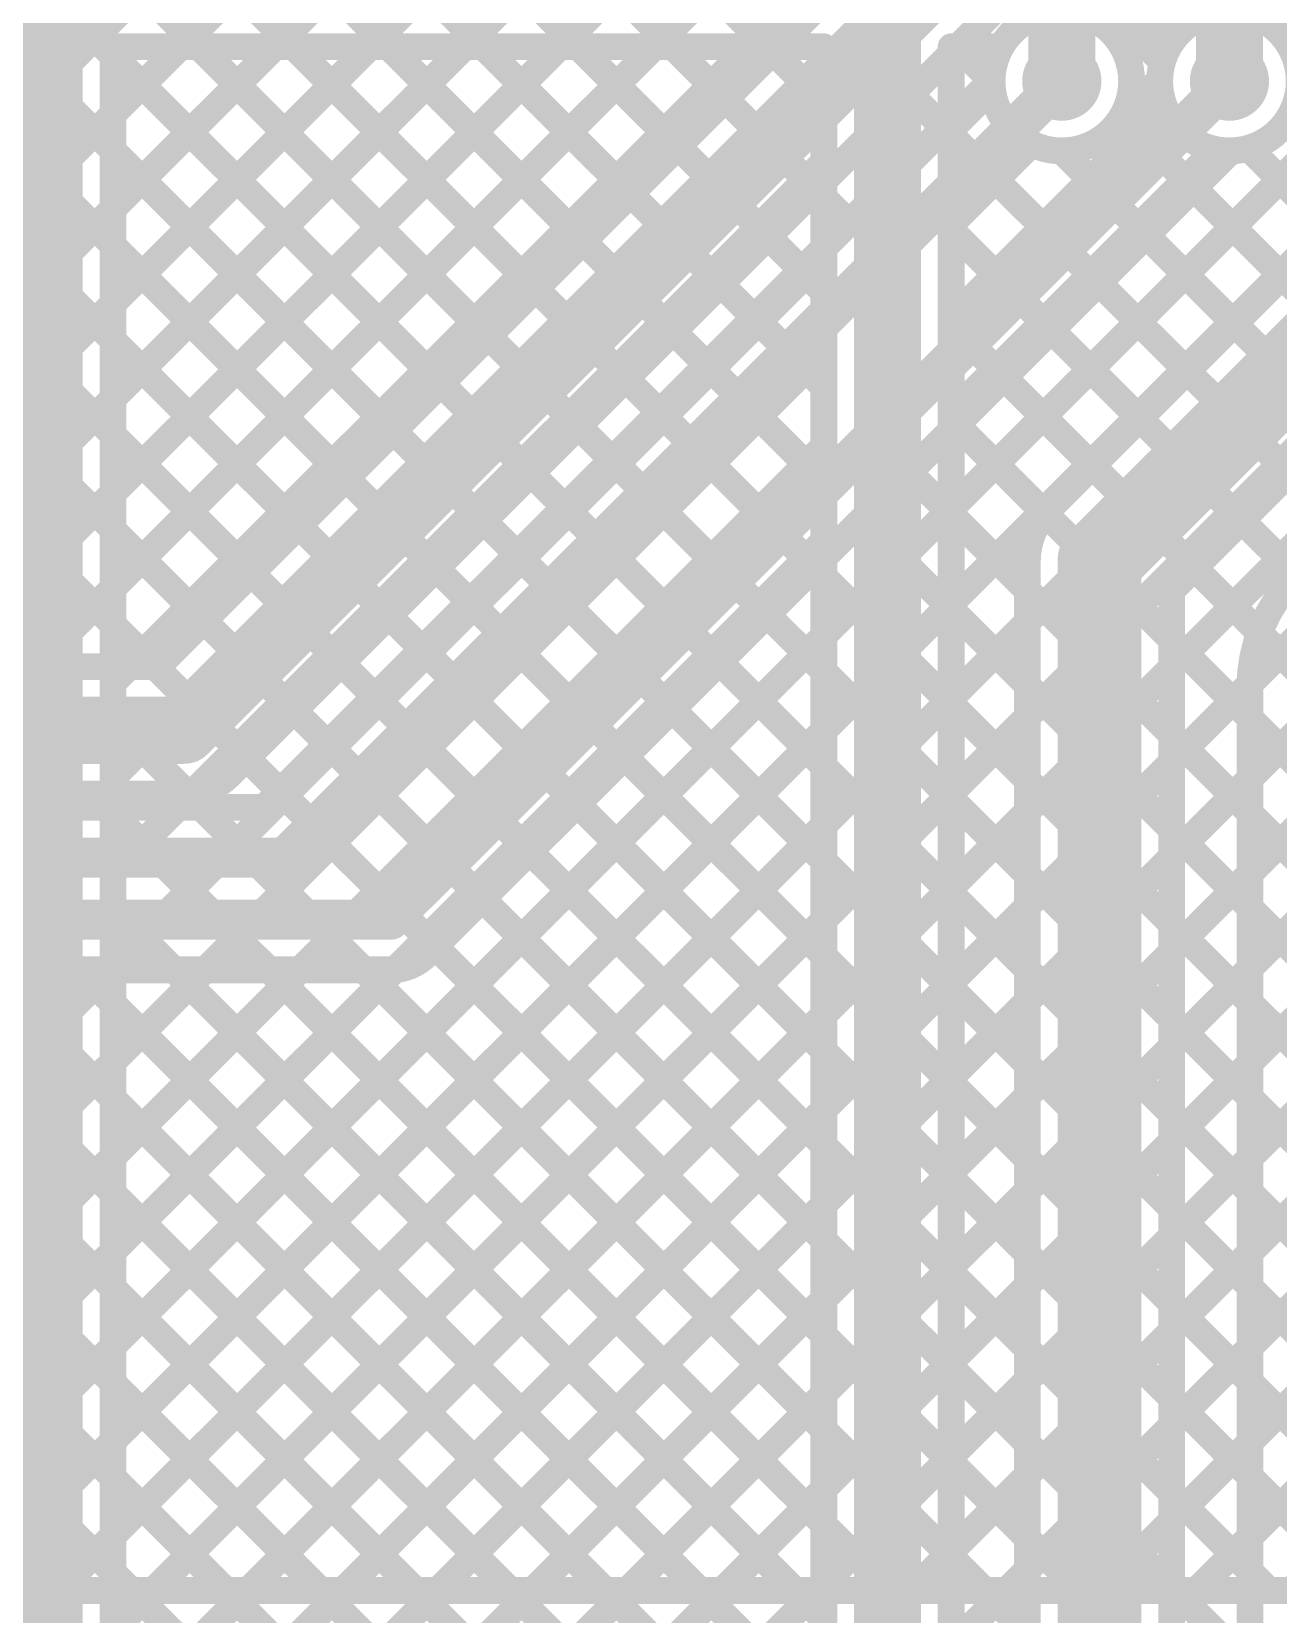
# Model space of a CAD drawing. Header units: millimetres. Extents: x -0.08 to 7.12, y -0.08 to 3.98.
# Drawn here: x 4.2771 to 4.649, y 2.4042 to 2.8765 of the extents above; entities that cross this region are included whole.
import ezdxf

# ---------------------------------------------------------------- set-up
doc = ezdxf.new("R2010")
doc.units = ezdxf.units.MM
doc.header["$MEASUREMENT"] = 0
for name, color, linetype in [('BottomLayer', 5, 'Continuous'), ('TopLayer', 1, 'Continuous'), ('ViaHoleLayer', 16, 'Continuous')]:
    doc.layers.add(name, color=color, linetype=linetype)

msp = doc.modelspace()

# ---------------------------------------------------------------- hatches: boundary and pattern name
at = {"layer": 'BottomLayer'}
h = msp.add_hatch(color=5, dxfattribs=at)
edge = h.paths.add_edge_path()
edge.add_arc((4.58439, 2.86171), 0.01181, 0, 360)
h = msp.add_hatch(color=5, dxfattribs=at)
edge = h.paths.add_edge_path()
edge.add_arc((4.63439, 2.86171), 0.01181, 0, 360)
at = {"layer": 'TopLayer'}
h = msp.add_hatch(color=1, dxfattribs=at)
edge = h.paths.add_edge_path()
edge.add_arc((4.58439, 2.86171), 0.01181, 0, 360)
h = msp.add_hatch(color=1, dxfattribs=at)
edge = h.paths.add_edge_path()
edge.add_arc((4.63439, 2.86171), 0.01181, 0, 360)
at = {"layer": 'ViaHoleLayer'}
h = msp.add_hatch(color=16, dxfattribs=at)
edge = h.paths.add_edge_path()
edge.add_arc((4.58439, 2.86171), 0.00591, 0, 360)
h = msp.add_hatch(color=16, dxfattribs=at)
edge = h.paths.add_edge_path()
edge.add_arc((4.63439, 2.86171), 0.00591, 0, 360)

# ---------------------------------------------------------------- linework, layer by layer
at = {"layer": 'BottomLayer'}
for points, const_width in [([(4.07996, 2.687), (4.57046, 3.1775)], 0.008), ([(4.10824, 2.687), (4.59874, 3.1775)], 0.008), ([(4.13653, 2.687), (4.62703, 3.1775)], 0.008), ([(4.16481, 2.687), (4.61532, 3.13751)], 0.008), ([(4.19309, 2.687), (4.62085, 3.11476)], 0.008), ([(4.22138, 2.687), (4.614, 3.07962)], 0.008), ([(4.24966, 2.687), (4.62468, 3.06202)], 0.008), ([(4.33854, 3.03014), (4.49821, 2.87047)], 0.008), ([(4.27795, 2.687), (4.61494, 3.02399)], 0.008), ([(4.3244, 3.016), (4.48407, 2.85633)], 0.008), ([(4.22854, 2.41132), (4.82842, 3.0112)], 0.008), ([(4.25682, 2.41132), (4.8567, 3.0112)], 0.008), ([(4.28511, 2.41132), (4.88499, 3.0112)], 0.008), ([(4.30623, 2.687), (4.62935, 3.01011)], 0.008), ([(4.31339, 2.41132), (4.91327, 3.0112)], 0.008), ([(4.34168, 2.41132), (4.94156, 3.0112)], 0.008), ([(4.36996, 2.41132), (4.96984, 3.0112)], 0.008), ([(4.39825, 2.41132), (4.99812, 3.0112)], 0.008), ([(4.42653, 2.41132), (5.02641, 3.0112)], 0.008), ([(4.45481, 2.41132), (5.05469, 3.0112)], 0.008), ([(4.4831, 2.41132), (5.08298, 3.0112)], 0.008), ([(4.51138, 2.41132), (5.11126, 3.0112)], 0.008), ([(4.53967, 2.41132), (5.13955, 3.0112)], 0.008), ([(4.56795, 2.41132), (5.16783, 3.0112)], 0.008), ([(4.59624, 2.41132), (5.19611, 3.0112)], 0.008), ([(4.60313, 2.87076), (4.74357, 3.0112)], 0.008), ([(4.62452, 2.41132), (5.2244, 3.0112)], 0.008), ([(4.65281, 2.41132), (5.25268, 3.0112)], 0.008), ([(4.31026, 3.00185), (4.46993, 2.84219)], 0.008), ([(4.29612, 2.98771), (4.45578, 2.82805)], 0.008), ([(4.31474, 2.687), (4.61536, 2.98763)], 0.008), ([(4.32261, 2.668), (4.6348, 2.9802)], 0.02), ([(4.28198, 2.97357), (4.44164, 2.81391)], 0.008), ([(4.26783, 2.95943), (4.4275, 2.79976)], 0.008), ([(4.33607, 2.65459), (4.64223, 2.96076)], 0.008), ([(4.25339, 2.94559), (4.41336, 2.78562)], 0.008), ([(4.03015, 2.94255), (4.2857, 2.687)], 0.008), ([(4.05899, 2.942), (4.31399, 2.687)], 0.008), ([(4.08727, 2.942), (4.3285, 2.70077)], 0.008), ([(4.11556, 2.942), (4.34265, 2.71491)], 0.008), ([(4.14384, 2.942), (4.35679, 2.72905)], 0.008), ([(4.17212, 2.942), (4.37093, 2.74319)], 0.008), ([(4.20041, 2.942), (4.38507, 2.75734)], 0.008), ([(4.22869, 2.942), (4.39921, 2.77148)], 0.008), ([(4.58165, 2.90017), (4.61439, 2.86743)], 0.008), ([(4.56751, 2.88603), (4.57387, 2.87966)], 0.008), ([(4.55336, 2.87189), (4.56336, 2.86189)], 0.008), ([(4.35269, 2.63), (4.58439, 2.86171)], 0.012), ([(4.38419, 2.61151), (4.63439, 2.86171)], 0.012), ([(4.34647, 2.645), (4.56359, 2.86211)], 0.008), ([(4.60185, 2.85038), (4.61359, 2.86211)], 0.008), ([(4.53922, 2.85775), (4.54922, 2.84775)], 0.008), ([(4.3948, 2.60091), (4.6348, 2.8409)], 0.008), ([(4.52508, 2.8436), (4.53508, 2.83361)], 0.008), ([(4.64012, 2.8417), (5.0705, 2.41132)], 0.008), ([(4.62372, 2.82982), (5.04222, 2.41132)], 0.008), ([(4.51094, 2.82946), (4.52094, 2.81946)], 0.008), ([(4.60958, 2.81568), (5.01393, 2.41132)], 0.008), ([(4.4968, 2.81532), (4.50679, 2.80532)], 0.008), ([(4.59543, 2.80153), (4.98565, 2.41132)], 0.008), ([(4.48265, 2.80118), (4.49265, 2.79118)], 0.008), ([(4.58129, 2.78739), (4.95736, 2.41132)], 0.008), ([(4.46851, 2.78703), (4.47851, 2.77704)], 0.008), ([(4.56715, 2.77325), (4.92908, 2.41132)], 0.008), ([(4.45437, 2.77289), (4.46437, 2.76289)], 0.008), ([(4.55301, 2.75911), (4.9008, 2.41132)], 0.008), ([(4.44023, 2.75875), (4.45022, 2.74875)], 0.008), ([(4.53886, 2.74497), (4.87251, 2.41132)], 0.008), ([(4.42608, 2.74461), (4.43608, 2.73461)], 0.008), ([(4.52472, 2.73082), (4.84423, 2.41132)], 0.008), ([(4.41194, 2.73047), (4.42194, 2.72047)], 0.008), ([(4.51058, 2.71668), (4.81594, 2.41132)], 0.008), ([(4.3978, 2.71632), (4.4078, 2.70633)], 0.008), ([(4.38366, 2.70218), (4.39366, 2.69218)], 0.008), ([(4.49644, 2.70254), (4.78766, 2.41132)], 0.008), ([(4.36952, 2.68804), (4.37951, 2.67804)], 0.008), ([(4.4823, 2.6884), (4.75937, 2.41132)], 0.008), ([(1.76266, 2.687), (4.31474, 2.687)], 0.008), ([(1.75475, 2.668), (4.32261, 2.668)], 0.02), ([(4.35537, 2.6739), (4.36537, 2.6639)], 0.008), ([(4.46815, 2.67426), (4.73109, 2.41132)], 0.008), ([(4.34123, 2.65976), (4.35123, 2.64976)], 0.008), ([(4.45401, 2.66011), (4.70281, 2.41132)], 0.008), ([(1.76378, 2.649), (4.32261, 2.649)], 0.008), ([(4.29252, 2.645), (4.29652, 2.649)], 0.008), ([(4.29542, 2.649), (4.29942, 2.645)], 0.008), ([(4.3208, 2.645), (4.32494, 2.64914)], 0.008), ([(4.32367, 2.64903), (4.3277, 2.645)], 0.008), ([(4.43987, 2.64597), (4.67452, 2.41132)], 0.008), ([(1.24754, 2.645), (4.34647, 2.645)], 0.008), ([(1.24754, 2.63), (4.35269, 2.63)], 0.012), ([(4.42573, 2.63183), (4.64624, 2.41132)], 0.008), ([(4.41158, 2.61769), (4.61795, 2.41132)], 0.008), ([(1.25451, 2.61151), (4.38419, 2.61151)], 0.012), ([(4.39744, 2.60354), (4.58967, 2.41132)], 0.008), ([(1.26072, 2.59651), (4.38419, 2.59651)], 0.008), ([(4.09335, 2.59651), (4.27854, 2.41132)], 0.008), ([(4.1154, 2.41132), (4.30059, 2.59651)], 0.008), ([(4.12164, 2.59651), (4.30683, 2.41132)], 0.008), ([(4.14369, 2.41132), (4.32887, 2.59651)], 0.008), ([(4.14992, 2.59651), (4.33511, 2.41132)], 0.008), ([(4.17197, 2.41132), (4.35716, 2.59651)], 0.008), ([(4.17821, 2.59651), (4.36339, 2.41132)], 0.008), ([(4.20026, 2.41132), (4.3855, 2.59656)], 0.008), ([(4.20649, 2.59651), (4.39168, 2.41132)], 0.008), ([(4.23478, 2.59651), (4.41996, 2.41132)], 0.008), ([(4.26306, 2.59651), (4.44825, 2.41132)], 0.008), ([(4.29134, 2.59651), (4.47653, 2.41132)], 0.008), ([(4.31963, 2.59651), (4.50482, 2.41132)], 0.008), ([(4.34791, 2.59651), (4.5331, 2.41132)], 0.008), ([(4.3762, 2.59651), (4.56138, 2.41132)], 0.008), ([(3.45956, 2.41132), (4.59563, 2.41132)], 0.008), ([(4.59563, 2.41132), (5.3313, 2.41132)], 0.008)]:
    msp.add_lwpolyline(points, dxfattribs=dict(at, const_width=const_width))
at = {"layer": 'BottomLayer', "const_width": 0.008}
for points in [[(4.56359, 2.86211, -0.990288), (4.6052, 2.86171)], [(4.61359, 2.86211, -0.990288), (4.6552, 2.86171)], [(4.6052, 2.86171, -0.144941), (4.60185, 2.85038)], [(4.6552, 2.86171, -0.408508), (4.6348, 2.8409)], [(4.33607, 2.65459, -0.199451), (4.32261, 2.649)], [(4.33604, 2.65456, -0.198912), (4.32261, 2.649)], [(4.3948, 2.6009, -0.198912), (4.38419, 2.59651)], [(4.39479, 2.60089, -0.198764), (4.38419, 2.59651)]]:
    msp.add_lwpolyline(points, format="xyb", dxfattribs=at)
at = {"layer": 'BottomLayer'}
for points, const_width in [([(4.57187, 2.87966, 1), (4.57587, 2.87966, 1)], 0.004), ([(4.49621, 2.87047, 1), (4.50021, 2.87047, 1)], 0.004), ([(4.55136, 2.87189, 1), (4.55536, 2.87189, 1)], 0.004), ([(4.60113, 2.87076, 1), (4.60513, 2.87076, 1)], 0.004), ([(4.58139, 2.86171, 1), (4.58739, 2.86171, 1)], 0.006), ([(4.61239, 2.86743, 1), (4.61639, 2.86743, 1)], 0.004), ([(4.63139, 2.86171, 1), (4.63739, 2.86171, 1)], 0.006), ([(4.56136, 2.86189, 1), (4.56536, 2.86189, 1)], 0.004), ([(4.56159, 2.86211, 1), (4.56559, 2.86211, 1)], 0.004), ([(4.56159, 2.86211, 1), (4.56559, 2.86211, 1)], 0.004), ([(4.6032, 2.86171, 1), (4.6072, 2.86171, 1)], 0.004), ([(4.6032, 2.86171, 1), (4.6072, 2.86171, 1)], 0.004), ([(4.61159, 2.86211, 1), (4.61559, 2.86211, 1)], 0.004), ([(4.61159, 2.86211, 1), (4.61559, 2.86211, 1)], 0.004), ([(4.48207, 2.85633, 1), (4.48607, 2.85633, 1)], 0.004), ([(4.53722, 2.85775, 1), (4.54122, 2.85775, 1)], 0.004), ([(4.59985, 2.85038, 1), (4.60385, 2.85038, 1)], 0.004), ([(4.59985, 2.85038, 1), (4.60385, 2.85038, 1)], 0.004), ([(4.54722, 2.84775, 1), (4.55122, 2.84775, 1)], 0.004), ([(4.46793, 2.84219, 1), (4.47193, 2.84219, 1)], 0.004), ([(4.52308, 2.8436, 1), (4.52708, 2.8436, 1)], 0.004), ([(4.6328, 2.8409, 1), (4.6368, 2.8409, 1)], 0.004), ([(4.6328, 2.8409, 1), (4.6368, 2.8409, 1)], 0.004), ([(4.63812, 2.8417, 1), (4.64212, 2.8417, 1)], 0.004), ([(4.53308, 2.83361, 1), (4.53708, 2.83361, 1)], 0.004), ([(4.62172, 2.82982, 1), (4.62572, 2.82982, 1)], 0.004), ([(4.45378, 2.82805, 1), (4.45778, 2.82805, 1)], 0.004), ([(4.50894, 2.82946, 1), (4.51294, 2.82946, 1)], 0.004), ([(4.51894, 2.81946, 1), (4.52294, 2.81946, 1)], 0.004), ([(4.60758, 2.81568, 1), (4.61158, 2.81568, 1)], 0.004), ([(4.43964, 2.81391, 1), (4.44364, 2.81391, 1)], 0.004), ([(4.4948, 2.81532, 1), (4.4988, 2.81532, 1)], 0.004), ([(4.50479, 2.80532, 1), (4.50879, 2.80532, 1)], 0.004), ([(4.59343, 2.80153, 1), (4.59743, 2.80153, 1)], 0.004), ([(4.4255, 2.79976, 1), (4.4295, 2.79976, 1)], 0.004), ([(4.48065, 2.80118, 1), (4.48465, 2.80118, 1)], 0.004), ([(4.49065, 2.79118, 1), (4.49465, 2.79118, 1)], 0.004), ([(4.57929, 2.78739, 1), (4.58329, 2.78739, 1)], 0.004), ([(4.41136, 2.78562, 1), (4.41536, 2.78562, 1)], 0.004), ([(4.46651, 2.78703, 1), (4.47051, 2.78703, 1)], 0.004), ([(4.47651, 2.77704, 1), (4.48051, 2.77704, 1)], 0.004), ([(4.56515, 2.77325, 1), (4.56915, 2.77325, 1)], 0.004), ([(4.39721, 2.77148, 1), (4.40121, 2.77148, 1)], 0.004), ([(4.45237, 2.77289, 1), (4.45637, 2.77289, 1)], 0.004), ([(4.46237, 2.76289, 1), (4.46637, 2.76289, 1)], 0.004), ([(4.55101, 2.75911, 1), (4.55501, 2.75911, 1)], 0.004), ([(4.38307, 2.75734, 1), (4.38707, 2.75734, 1)], 0.004), ([(4.43823, 2.75875, 1), (4.44223, 2.75875, 1)], 0.004), ([(4.44822, 2.74875, 1), (4.45222, 2.74875, 1)], 0.004), ([(4.53686, 2.74497, 1), (4.54086, 2.74497, 1)], 0.004), ([(4.36893, 2.74319, 1), (4.37293, 2.74319, 1)], 0.004), ([(4.42408, 2.74461, 1), (4.42808, 2.74461, 1)], 0.004), ([(4.43408, 2.73461, 1), (4.43808, 2.73461, 1)], 0.004), ([(4.52272, 2.73082, 1), (4.52672, 2.73082, 1)], 0.004), ([(4.35479, 2.72905, 1), (4.35879, 2.72905, 1)], 0.004), ([(4.40994, 2.73047, 1), (4.41394, 2.73047, 1)], 0.004), ([(4.41994, 2.72047, 1), (4.42394, 2.72047, 1)], 0.004), ([(4.50858, 2.71668, 1), (4.51258, 2.71668, 1)], 0.004), ([(4.34065, 2.71491, 1), (4.34465, 2.71491, 1)], 0.004), ([(4.3958, 2.71632, 1), (4.3998, 2.71632, 1)], 0.004), ([(4.38166, 2.70218, 1), (4.38566, 2.70218, 1)], 0.004), ([(4.4058, 2.70633, 1), (4.4098, 2.70633, 1)], 0.004), ([(4.49444, 2.70254, 1), (4.49844, 2.70254, 1)], 0.004), ([(4.3265, 2.70077, 1), (4.3305, 2.70077, 1)], 0.004), ([(4.36752, 2.68804, 1), (4.37152, 2.68804, 1)], 0.004), ([(4.39166, 2.69218, 1), (4.39566, 2.69218, 1)], 0.004), ([(4.4803, 2.6884, 1), (4.4843, 2.6884, 1)], 0.004), ([(4.27595, 2.687, 1), (4.27995, 2.687, 1)], 0.004), ([(4.2837, 2.687, 1), (4.2877, 2.687, 1)], 0.004), ([(4.30423, 2.687, 1), (4.30823, 2.687, 1)], 0.004), ([(4.31199, 2.687, 1), (4.31599, 2.687, 1)], 0.004), ([(4.31274, 2.687, 1), (4.31674, 2.687, 1)], 0.004), ([(4.31274, 2.687, 1), (4.31674, 2.687, 1)], 0.004), ([(4.31761, 2.668, 1), (4.32761, 2.668, 1)], 0.01), ([(4.31761, 2.668, 1), (4.32761, 2.668, 1)], 0.01), ([(4.35337, 2.6739, 1), (4.35737, 2.6739, 1)], 0.004), ([(4.37751, 2.67804, 1), (4.38151, 2.67804, 1)], 0.004), ([(4.46615, 2.67426, 1), (4.47015, 2.67426, 1)], 0.004), ([(4.33923, 2.65976, 1), (4.34323, 2.65976, 1)], 0.004), ([(4.36337, 2.6639, 1), (4.36737, 2.6639, 1)], 0.004), ([(4.45201, 2.66011, 1), (4.45601, 2.66011, 1)], 0.004), ([(4.33404, 2.65456, 1), (4.33804, 2.65456, 1)], 0.004), ([(4.33407, 2.65459, 1), (4.33807, 2.65459, 1)], 0.004), ([(4.33407, 2.65459, 1), (4.33807, 2.65459, 1)], 0.004), ([(4.29342, 2.649, 1), (4.29742, 2.649, 1)], 0.004), ([(4.29452, 2.649, 1), (4.29852, 2.649, 1)], 0.004), ([(4.32061, 2.649, 1), (4.32461, 2.649, 1)], 0.004), ([(4.32061, 2.649, 1), (4.32461, 2.649, 1)], 0.004), ([(4.32061, 2.649, 1), (4.32461, 2.649, 1)], 0.004), ([(4.32167, 2.64903, 1), (4.32567, 2.64903, 1)], 0.004), ([(4.32294, 2.64914, 1), (4.32694, 2.64914, 1)], 0.004), ([(4.34923, 2.64976, 1), (4.35323, 2.64976, 1)], 0.004), ([(4.43787, 2.64597, 1), (4.44187, 2.64597, 1)], 0.004), ([(4.29052, 2.645, 1), (4.29452, 2.645, 1)], 0.004), ([(4.29742, 2.645, 1), (4.30142, 2.645, 1)], 0.004), ([(4.3188, 2.645, 1), (4.3228, 2.645, 1)], 0.004), ([(4.3257, 2.645, 1), (4.3297, 2.645, 1)], 0.004), ([(4.34447, 2.645, 1), (4.34847, 2.645, 1)], 0.004), ([(4.34447, 2.645, 1), (4.34847, 2.645, 1)], 0.004), ([(4.34969, 2.63, 1), (4.35569, 2.63, 1)], 0.006), ([(4.34969, 2.63, 1), (4.35569, 2.63, 1)], 0.006), ([(4.42373, 2.63183, 1), (4.42773, 2.63183, 1)], 0.004), ([(4.40958, 2.61769, 1), (4.41359, 2.61769, 1)], 0.004), ([(4.38119, 2.61151, 1), (4.38719, 2.61151, 1)], 0.006), ([(4.38119, 2.61151, 1), (4.38719, 2.61151, 1)], 0.006), ([(4.39544, 2.60354, 1), (4.39944, 2.60354, 1)], 0.004), ([(4.39279, 2.60089, 1), (4.39679, 2.60089, 1)], 0.004), ([(4.3928, 2.60091, 1), (4.3968, 2.60091, 1)], 0.004), ([(4.3928, 2.6009, 1), (4.3968, 2.6009, 1)], 0.004), ([(4.28934, 2.59651, 1), (4.29334, 2.59651, 1)], 0.004), ([(4.29859, 2.59651, 1), (4.30259, 2.59651, 1)], 0.004), ([(4.31763, 2.59651, 1), (4.32163, 2.59651, 1)], 0.004), ([(4.32687, 2.59651, 1), (4.33087, 2.59651, 1)], 0.004), ([(4.34591, 2.59651, 1), (4.34991, 2.59651, 1)], 0.004), ([(4.35516, 2.59651, 1), (4.35916, 2.59651, 1)], 0.004), ([(4.3742, 2.59651, 1), (4.3782, 2.59651, 1)], 0.004), ([(4.38219, 2.59651, 1), (4.38619, 2.59651, 1)], 0.004), ([(4.38219, 2.59651, 1), (4.38619, 2.59651, 1)], 0.004), ([(4.38219, 2.59651, 1), (4.38619, 2.59651, 1)], 0.004), ([(4.3835, 2.59656, 1), (4.3875, 2.59656, 1)], 0.004), ([(4.27654, 2.41132, 1), (4.28054, 2.41132, 1)], 0.004), ([(4.28311, 2.41132, 1), (4.28711, 2.41132, 1)], 0.004), ([(4.30483, 2.41132, 1), (4.30883, 2.41132, 1)], 0.004), ([(4.31139, 2.41132, 1), (4.31539, 2.41132, 1)], 0.004), ([(4.33311, 2.41132, 1), (4.33711, 2.41132, 1)], 0.004), ([(4.33968, 2.41132, 1), (4.34368, 2.41132, 1)], 0.004), ([(4.36139, 2.41132, 1), (4.36539, 2.41132, 1)], 0.004), ([(4.36796, 2.41132, 1), (4.37196, 2.41132, 1)], 0.004), ([(4.38968, 2.41132, 1), (4.39368, 2.41132, 1)], 0.004), ([(4.39625, 2.41132, 1), (4.40025, 2.41132, 1)], 0.004), ([(4.41796, 2.41132, 1), (4.42196, 2.41132, 1)], 0.004), ([(4.42453, 2.41132, 1), (4.42853, 2.41132, 1)], 0.004), ([(4.44625, 2.41132, 1), (4.45025, 2.41132, 1)], 0.004), ([(4.45282, 2.41132, 1), (4.45681, 2.41132, 1)], 0.004), ([(4.47453, 2.41132, 1), (4.47853, 2.41132, 1)], 0.004), ([(4.4811, 2.41132, 1), (4.4851, 2.41132, 1)], 0.004), ([(4.50282, 2.41132, 1), (4.50682, 2.41132, 1)], 0.004), ([(4.50938, 2.41132, 1), (4.51338, 2.41132, 1)], 0.004), ([(4.5311, 2.41132, 1), (4.5351, 2.41132, 1)], 0.004), ([(4.53767, 2.41132, 1), (4.54167, 2.41132, 1)], 0.004), ([(4.55938, 2.41132, 1), (4.56338, 2.41132, 1)], 0.004), ([(4.56595, 2.41132, 1), (4.56995, 2.41132, 1)], 0.004), ([(4.58767, 2.41132, 1), (4.59167, 2.41132, 1)], 0.004), ([(4.59363, 2.41132, 1), (4.59763, 2.41132, 1)], 0.004), ([(4.59363, 2.41132, 1), (4.59763, 2.41132, 1)], 0.004), ([(4.59424, 2.41132, 1), (4.59824, 2.41132, 1)], 0.004), ([(4.61595, 2.41132, 1), (4.61995, 2.41132, 1)], 0.004), ([(4.62252, 2.41132, 1), (4.62652, 2.41132, 1)], 0.004), ([(4.64424, 2.41132, 1), (4.64824, 2.41132, 1)], 0.004), ([(4.65081, 2.41132, 1), (4.65481, 2.41132, 1)], 0.004)]:
    msp.add_lwpolyline(points, format="xyb", close=True, dxfattribs=dict(at, const_width=const_width))
at = {"layer": 'TopLayer'}
for points, const_width in [([(4.55139, 2.73417), (4.79113, 2.97391)], 0.008), ([(4.55139, 2.70589), (4.79113, 2.94562)], 0.008), ([(4.58043, 2.73383), (4.79113, 2.94454)], 0.008), ([(4.59563, 2.71863), (4.81263, 2.93563)], 0.025), ([(4.61713, 2.68677), (4.8695, 2.93914)], 0.008), ([(4.61713, 2.70972), (4.82783, 2.92043)], 0.008), ([(4.28239, 2.2762), (4.28239, 2.91051)], 0.02), ([(4.53239, 2.16261), (4.53239, 2.91051)], 0.02), ([(4.58439, 2.86171), (4.58439, 2.91051)], 0.02), ([(4.63439, 2.86171), (4.63439, 2.91051)], 0.02), ([(4.30139, 2.76701), (4.40636, 2.87198)], 0.008), ([(4.30139, 2.7953), (4.37808, 2.87198)], 0.008), ([(4.30139, 2.85187), (4.32151, 2.87198)], 0.008), ([(4.30139, 2.87198), (4.30568, 2.87198)], 0.008), ([(4.30139, 2.82358), (4.34979, 2.87198)], 0.008), ([(4.30139, 2.73873), (4.43465, 2.87198)], 0.008), ([(4.30139, 2.68216), (4.49122, 2.87198)], 0.008), ([(4.30139, 2.71045), (4.46293, 2.87198)], 0.008), ([(4.30139, 2.2762), (4.30139, 2.87198)], 0.008), ([(4.30139, 2.8693), (4.51339, 2.6573)], 0.008), ([(4.30568, 2.87198), (4.30911, 2.87198)], 0.008), ([(4.30568, 2.87198), (4.30911, 2.87198)], 0.008), ([(4.30911, 2.87198), (4.35568, 2.87198)], 0.008), ([(4.32699, 2.87198), (4.51339, 2.68558)], 0.008), ([(4.35528, 2.87198), (4.51339, 2.71387)], 0.008), ([(4.35568, 2.87198), (4.35911, 2.87198)], 0.008), ([(4.35568, 2.87198), (4.35911, 2.87198)], 0.008), ([(4.35911, 2.87198), (4.40568, 2.87198)], 0.008), ([(4.38356, 2.87198), (4.51339, 2.74215)], 0.008), ([(4.40568, 2.87198), (4.40911, 2.87198)], 0.008), ([(4.40568, 2.87198), (4.40911, 2.87198)], 0.008), ([(4.40911, 2.87198), (4.45568, 2.87198)], 0.008), ([(4.41185, 2.87198), (4.51339, 2.77044)], 0.008), ([(4.44013, 2.87198), (4.51339, 2.79872)], 0.008), ([(4.45568, 2.87198), (4.45911, 2.87198)], 0.008), ([(4.45568, 2.87198), (4.45911, 2.87198)], 0.008), ([(4.45911, 2.87198), (4.50568, 2.87198)], 0.008), ([(4.46841, 2.87198), (4.51339, 2.82701)], 0.008), ([(4.4967, 2.87198), (4.51339, 2.85529)], 0.008), ([(4.50568, 2.87198), (4.50911, 2.87198)], 0.008), ([(4.50568, 2.87198), (4.50911, 2.87198)], 0.008), ([(4.50911, 2.87198), (4.51339, 2.87198)], 0.008), ([(4.51339, 2.16261), (4.51339, 2.87198)], 0.008), ([(4.55139, 2.87198), (4.55568, 2.87198)], 0.008), ([(4.55139, 2.17048), (4.55139, 2.87198)], 0.008), ([(4.55327, 2.87198), (4.56358, 2.86167)], 0.008), ([(4.55568, 2.87198), (4.55911, 2.87198)], 0.008), ([(4.55568, 2.87198), (4.55911, 2.87198)], 0.008), ([(4.55911, 2.87198), (4.56539, 2.87198)], 0.008), ([(4.60568, 2.87198), (4.60911, 2.87198)], 0.008), ([(4.60568, 2.87198), (4.60911, 2.87198)], 0.008), ([(4.60911, 2.87198), (4.61539, 2.87198)], 0.008), ([(4.60984, 2.87198), (4.61439, 2.86743)], 0.008), ([(4.30139, 2.65388), (4.51339, 2.86588)], 0.008), ([(4.55139, 2.84731), (4.56369, 2.8596)], 0.008), ([(4.55139, 2.79074), (4.61495, 2.85429)], 0.008), ([(4.60235, 2.85119), (4.65007, 2.80347)], 0.008), ([(4.55139, 2.84557), (4.62178, 2.77519)], 0.008), ([(4.30139, 2.84102), (4.51339, 2.62902)], 0.008), ([(4.55139, 2.81902), (4.57534, 2.84297)], 0.008), ([(4.55139, 2.76246), (4.63025, 2.84131)], 0.008), ([(4.58435, 2.8409), (4.63592, 2.78933)], 0.008), ([(4.64012, 2.8417), (4.66421, 2.81761)], 0.008), ([(4.30139, 2.62559), (4.51339, 2.83759)], 0.008), ([(4.55139, 2.81729), (4.60764, 2.76104)], 0.008), ([(4.30139, 2.81273), (4.51339, 2.60073)], 0.008), ([(4.30139, 2.59731), (4.51339, 2.80931)], 0.008), ([(4.55139, 2.78901), (4.5935, 2.7469)], 0.008), ([(4.30139, 2.78445), (4.51339, 2.57245)], 0.008), ([(4.30139, 2.56902), (4.51339, 2.78102)], 0.008), ([(4.55139, 2.76072), (4.57939, 2.73272)], 0.008), ([(4.30139, 2.75616), (4.51339, 2.54416)], 0.008), ([(4.30139, 2.54074), (4.51339, 2.75274)], 0.008), ([(4.65219, 2.74478), (4.6686, 2.72836)], 0.008), ([(4.55139, 2.73244), (4.57413, 2.7097)], 0.008), ([(4.63804, 2.73064), (4.65446, 2.71422)], 0.008), ([(4.30139, 2.72788), (4.51339, 2.51588)], 0.008), ([(4.59563, 2.38982), (4.59563, 2.71863)], 0.025), ([(4.30139, 2.51246), (4.51339, 2.72446)], 0.008), ([(4.57413, 2.38982), (4.57413, 2.71863)], 0.008), ([(4.6239, 2.7165), (4.64336, 2.69704)], 0.008), ([(4.61713, 2.38982), (4.61713, 2.70972)], 0.008), ([(4.55139, 2.70415), (4.57413, 2.68142)], 0.008), ([(4.30139, 2.69959), (4.51339, 2.48759)], 0.008), ([(4.55139, 2.6776), (4.57413, 2.70034)], 0.008), ([(4.30139, 2.48417), (4.51339, 2.69617)], 0.008), ([(4.61713, 2.69498), (4.6405, 2.67161)], 0.008), ([(4.61713, 2.65849), (4.64051, 2.68186)], 0.008), ([(4.6405, 2.11181), (4.6405, 2.681)], 0.008), ([(4.55139, 2.67587), (4.57413, 2.65313)], 0.008), ([(4.30139, 2.67131), (4.51339, 2.45931)], 0.008), ([(4.55139, 2.64932), (4.57413, 2.67206)], 0.008), ([(4.30139, 2.45589), (4.51339, 2.66789)], 0.008), ([(4.61713, 2.6667), (4.6405, 2.64333)], 0.008), ([(4.61713, 2.6302), (4.6405, 2.65357)], 0.008), ([(4.55139, 2.64758), (4.57413, 2.62485)], 0.008), ([(4.30139, 2.64303), (4.51339, 2.43103)], 0.008), ([(4.55139, 2.62103), (4.57413, 2.64377)], 0.008), ([(4.30139, 2.4276), (4.51339, 2.6396)], 0.008), ([(4.61713, 2.63842), (4.6405, 2.61505)], 0.008), ([(4.61713, 2.60192), (4.6405, 2.62529)], 0.008), ([(4.55139, 2.6193), (4.57413, 2.59656)], 0.008), ([(4.30139, 2.61474), (4.51339, 2.40274)], 0.008), ([(4.55139, 2.59275), (4.57413, 2.61549)], 0.008), ([(4.30139, 2.39932), (4.51339, 2.61132)], 0.008), ([(4.61713, 2.61013), (4.6405, 2.58676)], 0.008), ([(4.61713, 2.57363), (4.6405, 2.597)], 0.008), ([(4.55139, 2.59102), (4.57413, 2.56828)], 0.008), ([(4.30139, 2.58646), (4.51339, 2.37446)], 0.008), ([(4.55139, 2.56447), (4.57413, 2.5872)], 0.008), ([(4.30139, 2.37103), (4.51339, 2.58303)], 0.008), ([(4.61713, 2.58185), (4.6405, 2.55848)], 0.008), ([(4.61713, 2.54535), (4.6405, 2.56872)], 0.008), ([(4.55139, 2.56273), (4.57413, 2.53999)], 0.008), ([(4.30139, 2.55817), (4.51339, 2.34617)], 0.008), ([(4.55139, 2.53618), (4.57413, 2.55892)], 0.008), ([(4.30139, 2.34275), (4.51339, 2.55475)], 0.008), ([(4.61713, 2.55356), (4.6405, 2.53019)], 0.008), ([(4.61713, 2.51707), (4.6405, 2.54044)], 0.008), ([(4.55139, 2.53445), (4.57413, 2.51171)], 0.008), ([(4.30139, 2.52989), (4.51339, 2.31789)], 0.008), ([(4.55139, 2.5079), (4.57413, 2.53063)], 0.008), ([(4.30139, 2.31447), (4.51339, 2.52647)], 0.008), ([(4.61713, 2.52528), (4.6405, 2.50191)], 0.008), ([(4.61713, 2.48878), (4.6405, 2.51215)], 0.008), ([(4.55139, 2.50616), (4.57413, 2.48343)], 0.008), ([(4.30139, 2.5016), (4.51339, 2.2896)], 0.008), ([(4.55139, 2.47961), (4.57413, 2.50235)], 0.008), ([(4.30139, 2.28618), (4.51339, 2.49818)], 0.008), ([(4.61713, 2.49699), (4.6405, 2.47362)], 0.008), ([(4.61713, 2.4605), (4.6405, 2.48387)], 0.008), ([(4.55139, 2.47788), (4.57413, 2.45514)], 0.008), ([(4.30139, 2.47332), (4.51339, 2.26132)], 0.008), ([(4.55139, 2.45133), (4.57413, 2.47407)], 0.008), ([(4.29167, 2.24817), (4.51339, 2.4699)], 0.008), ([(4.61713, 2.46871), (4.6405, 2.44534)], 0.008), ([(4.61713, 2.43221), (4.6405, 2.45558)], 0.008), ([(4.55139, 2.44959), (4.57413, 2.42686)], 0.008), ([(4.30139, 2.44503), (4.51339, 2.23304)], 0.008), ([(4.55139, 2.42304), (4.57413, 2.44578)], 0.008), ([(4.31995, 2.24817), (4.51339, 2.44161)], 0.008), ([(4.61713, 2.44043), (4.6405, 2.41706)], 0.008), ([(4.61713, 2.40393), (4.6405, 2.4273)], 0.008), ([(4.55139, 2.42131), (4.57413, 2.39857)], 0.008), ([(4.30139, 2.41675), (4.51339, 2.20475)], 0.008), ([(4.55139, 2.39476), (4.57413, 2.4175)], 0.008), ([(4.3444, 2.24433), (4.51339, 2.41333)], 0.008), ([(4.61713, 2.41214), (4.6405, 2.38877)], 0.008)]:
    msp.add_lwpolyline(points, dxfattribs=dict(at, const_width=const_width))
for points, const_width in [([(4.29939, 2.87198, 1), (4.30339, 2.87198, 1)], 0.004), ([(4.29939, 2.87198, 1), (4.30339, 2.87198, 1)], 0.004), ([(4.29939, 2.8693, 1), (4.30339, 2.8693, 1)], 0.004), ([(4.30368, 2.87198, 1), (4.30768, 2.87198, 1)], 0.004), ([(4.30368, 2.87198, 1), (4.30768, 2.87198, 1)], 0.004), ([(4.30368, 2.87198, 1), (4.30768, 2.87198, 1)], 0.004), ([(4.30711, 2.87198, 1), (4.31111, 2.87198, 1)], 0.004), ([(4.30711, 2.87198, 1), (4.31111, 2.87198, 1)], 0.004), ([(4.30711, 2.87198, 1), (4.31111, 2.87198, 1)], 0.004), ([(4.31951, 2.87198, 1), (4.32351, 2.87198, 1)], 0.004), ([(4.32499, 2.87198, 1), (4.32899, 2.87198, 1)], 0.004), ([(4.34779, 2.87198, 1), (4.35179, 2.87198, 1)], 0.004), ([(4.35328, 2.87198, 1), (4.35728, 2.87198, 1)], 0.004), ([(4.35368, 2.87198, 1), (4.35768, 2.87198, 1)], 0.004), ([(4.35368, 2.87198, 1), (4.35768, 2.87198, 1)], 0.004), ([(4.35368, 2.87198, 1), (4.35768, 2.87198, 1)], 0.004), ([(4.35711, 2.87198, 1), (4.36111, 2.87198, 1)], 0.004), ([(4.35711, 2.87198, 1), (4.36111, 2.87198, 1)], 0.004), ([(4.35711, 2.87198, 1), (4.36111, 2.87198, 1)], 0.004), ([(4.37608, 2.87198, 1), (4.38008, 2.87198, 1)], 0.004), ([(4.38156, 2.87198, 1), (4.38556, 2.87198, 1)], 0.004), ([(4.40368, 2.87198, 1), (4.40768, 2.87198, 1)], 0.004), ([(4.40368, 2.87198, 1), (4.40768, 2.87198, 1)], 0.004), ([(4.40368, 2.87198, 1), (4.40768, 2.87198, 1)], 0.004), ([(4.40436, 2.87198, 1), (4.40836, 2.87198, 1)], 0.004), ([(4.40711, 2.87198, 1), (4.41111, 2.87198, 1)], 0.004), ([(4.40711, 2.87198, 1), (4.41111, 2.87198, 1)], 0.004), ([(4.40711, 2.87198, 1), (4.41111, 2.87198, 1)], 0.004), ([(4.40985, 2.87198, 1), (4.41385, 2.87198, 1)], 0.004), ([(4.43265, 2.87198, 1), (4.43665, 2.87198, 1)], 0.004), ([(4.43813, 2.87198, 1), (4.44213, 2.87198, 1)], 0.004), ([(4.45368, 2.87198, 1), (4.45768, 2.87198, 1)], 0.004), ([(4.45368, 2.87198, 1), (4.45768, 2.87198, 1)], 0.004), ([(4.45368, 2.87198, 1), (4.45768, 2.87198, 1)], 0.004), ([(4.45711, 2.87198, 1), (4.46111, 2.87198, 1)], 0.004), ([(4.45711, 2.87198, 1), (4.46111, 2.87198, 1)], 0.004), ([(4.45711, 2.87198, 1), (4.46111, 2.87198, 1)], 0.004), ([(4.46093, 2.87198, 1), (4.46493, 2.87198, 1)], 0.004), ([(4.46641, 2.87198, 1), (4.47041, 2.87198, 1)], 0.004), ([(4.48922, 2.87198, 1), (4.49322, 2.87198, 1)], 0.004), ([(4.4947, 2.87198, 1), (4.4987, 2.87198, 1)], 0.004), ([(4.50368, 2.87198, 1), (4.50768, 2.87198, 1)], 0.004), ([(4.50368, 2.87198, 1), (4.50768, 2.87198, 1)], 0.004), ([(4.50368, 2.87198, 1), (4.50768, 2.87198, 1)], 0.004), ([(4.50711, 2.87198, 1), (4.51111, 2.87198, 1)], 0.004), ([(4.50711, 2.87198, 1), (4.51111, 2.87198, 1)], 0.004), ([(4.50711, 2.87198, 1), (4.51111, 2.87198, 1)], 0.004), ([(4.51139, 2.87198, 1), (4.51539, 2.87198, 1)], 0.004), ([(4.51139, 2.87198, 1), (4.51539, 2.87198, 1)], 0.004), ([(4.54939, 2.87198, 1), (4.55339, 2.87198, 1)], 0.004), ([(4.54939, 2.87198, 1), (4.55339, 2.87198, 1)], 0.004), ([(4.55127, 2.87198, 1), (4.55527, 2.87198, 1)], 0.004), ([(4.55368, 2.87198, 1), (4.55768, 2.87198, 1)], 0.004), ([(4.55368, 2.87198, 1), (4.55768, 2.87198, 1)], 0.004), ([(4.55368, 2.87198, 1), (4.55768, 2.87198, 1)], 0.004), ([(4.55711, 2.87198, 1), (4.56111, 2.87198, 1)], 0.004), ([(4.55711, 2.87198, 1), (4.56111, 2.87198, 1)], 0.004), ([(4.55711, 2.87198, 1), (4.56111, 2.87198, 1)], 0.004), ([(4.56339, 2.87198, 1), (4.56739, 2.87198, 1)], 0.004), ([(4.56339, 2.8702, 1), (4.56739, 2.8702, 1)], 0.004), ([(4.57939, 2.86171, 1), (4.58939, 2.86171, 1)], 0.01), ([(4.60139, 2.8702, 1), (4.60539, 2.8702, 1)], 0.004), ([(4.60368, 2.87198, 1), (4.60768, 2.87198, 1)], 0.004), ([(4.60368, 2.87198, 1), (4.60768, 2.87198, 1)], 0.004), ([(4.60711, 2.87198, 1), (4.61111, 2.87198, 1)], 0.004), ([(4.60711, 2.87198, 1), (4.61111, 2.87198, 1)], 0.004), ([(4.60711, 2.87198, 1), (4.61111, 2.87198, 1)], 0.004), ([(4.60784, 2.87198, 1), (4.61184, 2.87198, 1)], 0.004), ([(4.61339, 2.87198, 1), (4.61739, 2.87198, 1)], 0.004), ([(4.61339, 2.8702, 1), (4.61739, 2.8702, 1)], 0.004), ([(4.62939, 2.86171, 1), (4.63939, 2.86171, 1)], 0.01), ([(4.51139, 2.86588, 1), (4.51539, 2.86588, 1)], 0.004), ([(4.61239, 2.86743, 1), (4.61639, 2.86743, 1)], 0.004), ([(4.56158, 2.86167, 1), (4.56558, 2.86167, 1)], 0.004), ([(4.56169, 2.8596, 1), (4.56569, 2.8596, 1)], 0.004), ([(4.6032, 2.86171, 1), (4.6072, 2.86171, 1)], 0.004), ([(4.6032, 2.86171, 1), (4.6072, 2.86171, 1)], 0.004), ([(4.51139, 2.85529, 1), (4.51539, 2.85529, 1)], 0.004), ([(4.61295, 2.85429, 1), (4.61695, 2.85429, 1)], 0.004), ([(4.29939, 2.85187, 1), (4.30339, 2.85187, 1)], 0.004), ([(4.60035, 2.85119, 1), (4.60435, 2.85119, 1)], 0.004), ([(4.54939, 2.84731, 1), (4.55339, 2.84731, 1)], 0.004), ([(4.54939, 2.84557, 1), (4.55339, 2.84557, 1)], 0.004), ([(4.29939, 2.84102, 1), (4.30339, 2.84102, 1)], 0.004), ([(4.57334, 2.84297, 1), (4.57734, 2.84297, 1)], 0.004), ([(4.58235, 2.8409, 1), (4.58635, 2.8409, 1)], 0.004), ([(4.62825, 2.84131, 1), (4.63225, 2.84131, 1)], 0.004), ([(4.63812, 2.8417, 1), (4.64212, 2.8417, 1)], 0.004), ([(4.51139, 2.83759, 1), (4.51539, 2.83759, 1)], 0.004), ([(4.51139, 2.82701, 1), (4.51539, 2.82701, 1)], 0.004), ([(4.29939, 2.82358, 1), (4.30339, 2.82358, 1)], 0.004), ([(4.54939, 2.81902, 1), (4.55339, 2.81902, 1)], 0.004), ([(4.54939, 2.81729, 1), (4.55339, 2.81729, 1)], 0.004), ([(4.29939, 2.81273, 1), (4.30339, 2.81273, 1)], 0.004), ([(4.51139, 2.80931, 1), (4.51539, 2.80931, 1)], 0.004), ([(4.64807, 2.80347, 1), (4.65207, 2.80347, 1)], 0.004), ([(4.51139, 2.79872, 1), (4.51539, 2.79872, 1)], 0.004), ([(4.29939, 2.7953, 1), (4.30339, 2.7953, 1)], 0.004), ([(4.54939, 2.79074, 1), (4.55339, 2.79074, 1)], 0.004), ([(4.54939, 2.78901, 1), (4.55339, 2.78901, 1)], 0.004), ([(4.63392, 2.78933, 1), (4.63792, 2.78933, 1)], 0.004), ([(4.29939, 2.78445, 1), (4.30339, 2.78445, 1)], 0.004), ([(4.51139, 2.78102, 1), (4.51539, 2.78102, 1)], 0.004), ([(4.61978, 2.77519, 1), (4.62378, 2.77519, 1)], 0.004), ([(4.51139, 2.77044, 1), (4.51539, 2.77044, 1)], 0.004), ([(4.29939, 2.76701, 1), (4.30339, 2.76701, 1)], 0.004), ([(4.54939, 2.76246, 1), (4.55339, 2.76246, 1)], 0.004), ([(4.54939, 2.76072, 1), (4.55339, 2.76072, 1)], 0.004), ([(4.60564, 2.76104, 1), (4.60964, 2.76104, 1)], 0.004), ([(4.29939, 2.75616, 1), (4.30339, 2.75616, 1)], 0.004), ([(4.51139, 2.75274, 1), (4.51539, 2.75274, 1)], 0.004), ([(4.5915, 2.7469, 1), (4.5955, 2.7469, 1)], 0.004), ([(4.65019, 2.74478, 1), (4.65419, 2.74478, 1)], 0.004), ([(4.51139, 2.74215, 1), (4.51539, 2.74215, 1)], 0.004), ([(4.29939, 2.73873, 1), (4.30339, 2.73873, 1)], 0.004), ([(4.54939, 2.73417, 1), (4.55339, 2.73417, 1)], 0.004), ([(4.54939, 2.73244, 1), (4.55339, 2.73244, 1)], 0.004), ([(4.57739, 2.73272, 1), (4.58139, 2.73272, 1)], 0.004), ([(4.57843, 2.73383, 1), (4.58243, 2.73383, 1)], 0.004), ([(4.57843, 2.73383, 1), (4.58243, 2.73383, 1)], 0.004), ([(4.57843, 2.73383, 1), (4.58243, 2.73383, 1)], 0.004), ([(4.63604, 2.73064, 1), (4.64004, 2.73064, 1)], 0.004), ([(4.29939, 2.72788, 1), (4.30339, 2.72788, 1)], 0.004), ([(4.58938, 2.71863, 1), (4.60188, 2.71863, 1)], 0.0125), ([(4.58938, 2.71863, 1), (4.60188, 2.71863, 1)], 0.0125), ([(4.51139, 2.72446, 1), (4.51539, 2.72446, 1)], 0.004), ([(4.57213, 2.71863, 1), (4.57613, 2.71863, 1)], 0.004), ([(4.57213, 2.71863, 1), (4.57613, 2.71863, 1)], 0.004), ([(4.57213, 2.71863, 1), (4.57613, 2.71863, 1)], 0.004), ([(4.6219, 2.7165, 1), (4.6259, 2.7165, 1)], 0.004), ([(4.51139, 2.71387, 1), (4.51539, 2.71387, 1)], 0.004), ([(4.29939, 2.71045, 1), (4.30339, 2.71045, 1)], 0.004), ([(4.57213, 2.7097, 1), (4.57613, 2.7097, 1)], 0.004), ([(4.61513, 2.70972, 1), (4.61913, 2.70972, 1)], 0.004), ([(4.61513, 2.70972, 1), (4.61913, 2.70972, 1)], 0.004), ([(4.54939, 2.70589, 1), (4.55339, 2.70589, 1)], 0.004), ([(4.54939, 2.70415, 1), (4.55339, 2.70415, 1)], 0.004), ([(4.29939, 2.69959, 1), (4.30339, 2.69959, 1)], 0.004), ([(4.57213, 2.70034, 1), (4.57613, 2.70034, 1)], 0.004), ([(4.51139, 2.69617, 1), (4.51539, 2.69617, 1)], 0.004), ([(4.61513, 2.69498, 1), (4.61913, 2.69498, 1)], 0.004), ([(4.64136, 2.69704, 1), (4.64536, 2.69704, 1)], 0.004), ([(4.51139, 2.68558, 1), (4.51539, 2.68558, 1)], 0.004), ([(4.61513, 2.68677, 1), (4.61913, 2.68677, 1)], 0.004), ([(4.29939, 2.68216, 1), (4.30339, 2.68216, 1)], 0.004), ([(4.57213, 2.68142, 1), (4.57613, 2.68142, 1)], 0.004), ([(4.6385, 2.681, 1), (4.6425, 2.681, 1)], 0.004), ([(4.6385, 2.681, 1), (4.6425, 2.681, 1)], 0.004), ([(4.6385, 2.681, 1), (4.6425, 2.681, 1)], 0.004), ([(4.63851, 2.68186, 1), (4.64251, 2.68186, 1)], 0.004), ([(4.54939, 2.6776, 1), (4.55339, 2.6776, 1)], 0.004), ([(4.54939, 2.67587, 1), (4.55339, 2.67587, 1)], 0.004), ([(4.29939, 2.67131, 1), (4.30339, 2.67131, 1)], 0.004), ([(4.57213, 2.67206, 1), (4.57613, 2.67206, 1)], 0.004), ([(4.6385, 2.67161, 1), (4.6425, 2.67161, 1)], 0.004), ([(4.51139, 2.66789, 1), (4.51539, 2.66789, 1)], 0.004), ([(4.61513, 2.6667, 1), (4.61913, 2.6667, 1)], 0.004), ([(4.51139, 2.6573, 1), (4.51539, 2.6573, 1)], 0.004), ([(4.61513, 2.65849, 1), (4.61913, 2.65849, 1)], 0.004), ([(4.29939, 2.65388, 1), (4.30339, 2.65388, 1)], 0.004), ([(4.57213, 2.65313, 1), (4.57613, 2.65313, 1)], 0.004), ([(4.6385, 2.65357, 1), (4.6425, 2.65357, 1)], 0.004), ([(4.54939, 2.64932, 1), (4.55339, 2.64932, 1)], 0.004), ([(4.54939, 2.64758, 1), (4.55339, 2.64758, 1)], 0.004), ([(4.29939, 2.64303, 1), (4.30339, 2.64303, 1)], 0.004), ([(4.57213, 2.64377, 1), (4.57613, 2.64377, 1)], 0.004), ([(4.6385, 2.64333, 1), (4.6425, 2.64333, 1)], 0.004), ([(4.51139, 2.6396, 1), (4.51539, 2.6396, 1)], 0.004), ([(4.61513, 2.63842, 1), (4.61913, 2.63842, 1)], 0.004), ([(4.51139, 2.62902, 1), (4.51539, 2.62902, 1)], 0.004), ([(4.61513, 2.6302, 1), (4.61913, 2.6302, 1)], 0.004), ([(4.29939, 2.62559, 1), (4.30339, 2.62559, 1)], 0.004), ([(4.57213, 2.62485, 1), (4.57613, 2.62485, 1)], 0.004), ([(4.6385, 2.62529, 1), (4.6425, 2.62529, 1)], 0.004), ([(4.54939, 2.62103, 1), (4.55339, 2.62103, 1)], 0.004), ([(4.54939, 2.6193, 1), (4.55339, 2.6193, 1)], 0.004), ([(4.29939, 2.61474, 1), (4.30339, 2.61474, 1)], 0.004), ([(4.57213, 2.61549, 1), (4.57613, 2.61549, 1)], 0.004), ([(4.6385, 2.61505, 1), (4.6425, 2.61505, 1)], 0.004), ([(4.51139, 2.61132, 1), (4.51539, 2.61132, 1)], 0.004), ([(4.61513, 2.61013, 1), (4.61913, 2.61013, 1)], 0.004), ([(4.51139, 2.60073, 1), (4.51539, 2.60073, 1)], 0.004), ([(4.61513, 2.60192, 1), (4.61913, 2.60192, 1)], 0.004), ([(4.29939, 2.59731, 1), (4.30339, 2.59731, 1)], 0.004), ([(4.57213, 2.59656, 1), (4.57613, 2.59656, 1)], 0.004), ([(4.6385, 2.597, 1), (4.6425, 2.597, 1)], 0.004), ([(4.54939, 2.59275, 1), (4.55339, 2.59275, 1)], 0.004), ([(4.54939, 2.59102, 1), (4.55339, 2.59102, 1)], 0.004), ([(4.29939, 2.58646, 1), (4.30339, 2.58646, 1)], 0.004), ([(4.57213, 2.5872, 1), (4.57613, 2.5872, 1)], 0.004), ([(4.6385, 2.58676, 1), (4.6425, 2.58676, 1)], 0.004), ([(4.51139, 2.58303, 1), (4.51539, 2.58303, 1)], 0.004), ([(4.61513, 2.58185, 1), (4.61913, 2.58185, 1)], 0.004), ([(4.51139, 2.57245, 1), (4.51539, 2.57245, 1)], 0.004), ([(4.61513, 2.57363, 1), (4.61913, 2.57363, 1)], 0.004), ([(4.29939, 2.56902, 1), (4.30339, 2.56902, 1)], 0.004), ([(4.57213, 2.56828, 1), (4.57613, 2.56828, 1)], 0.004), ([(4.6385, 2.56872, 1), (4.6425, 2.56872, 1)], 0.004), ([(4.54939, 2.56447, 1), (4.55339, 2.56447, 1)], 0.004), ([(4.54939, 2.56273, 1), (4.55339, 2.56273, 1)], 0.004), ([(4.29939, 2.55817, 1), (4.30339, 2.55817, 1)], 0.004), ([(4.57213, 2.55892, 1), (4.57613, 2.55892, 1)], 0.004), ([(4.6385, 2.55848, 1), (4.6425, 2.55848, 1)], 0.004), ([(4.51139, 2.55475, 1), (4.51539, 2.55475, 1)], 0.004), ([(4.61513, 2.55356, 1), (4.61913, 2.55356, 1)], 0.004), ([(4.51139, 2.54416, 1), (4.51539, 2.54416, 1)], 0.004), ([(4.61513, 2.54535, 1), (4.61913, 2.54535, 1)], 0.004), ([(4.29939, 2.54074, 1), (4.30339, 2.54074, 1)], 0.004), ([(4.57213, 2.53999, 1), (4.57613, 2.53999, 1)], 0.004), ([(4.6385, 2.54044, 1), (4.6425, 2.54044, 1)], 0.004), ([(4.54939, 2.53618, 1), (4.55339, 2.53618, 1)], 0.004), ([(4.54939, 2.53445, 1), (4.55339, 2.53445, 1)], 0.004), ([(4.29939, 2.52989, 1), (4.30339, 2.52989, 1)], 0.004), ([(4.57213, 2.53063, 1), (4.57613, 2.53063, 1)], 0.004), ([(4.6385, 2.53019, 1), (4.6425, 2.53019, 1)], 0.004), ([(4.51139, 2.52647, 1), (4.51539, 2.52647, 1)], 0.004), ([(4.61513, 2.52528, 1), (4.61913, 2.52528, 1)], 0.004), ([(4.51139, 2.51588, 1), (4.51539, 2.51588, 1)], 0.004), ([(4.61513, 2.51707, 1), (4.61913, 2.51707, 1)], 0.004), ([(4.29939, 2.51246, 1), (4.30339, 2.51246, 1)], 0.004), ([(4.57213, 2.51171, 1), (4.57613, 2.51171, 1)], 0.004), ([(4.6385, 2.51215, 1), (4.6425, 2.51215, 1)], 0.004), ([(4.54939, 2.5079, 1), (4.55339, 2.5079, 1)], 0.004), ([(4.54939, 2.50616, 1), (4.55339, 2.50616, 1)], 0.004), ([(4.29939, 2.5016, 1), (4.30339, 2.5016, 1)], 0.004), ([(4.57213, 2.50235, 1), (4.57613, 2.50235, 1)], 0.004), ([(4.6385, 2.50191, 1), (4.6425, 2.50191, 1)], 0.004), ([(4.51139, 2.49818, 1), (4.51539, 2.49818, 1)], 0.004), ([(4.61513, 2.49699, 1), (4.61913, 2.49699, 1)], 0.004), ([(4.51139, 2.48759, 1), (4.51539, 2.48759, 1)], 0.004), ([(4.61513, 2.48878, 1), (4.61913, 2.48878, 1)], 0.004), ([(4.29939, 2.48417, 1), (4.30339, 2.48417, 1)], 0.004), ([(4.57213, 2.48343, 1), (4.57613, 2.48343, 1)], 0.004), ([(4.6385, 2.48387, 1), (4.6425, 2.48387, 1)], 0.004), ([(4.54939, 2.47961, 1), (4.55339, 2.47961, 1)], 0.004), ([(4.54939, 2.47788, 1), (4.55339, 2.47788, 1)], 0.004), ([(4.29939, 2.47332, 1), (4.30339, 2.47332, 1)], 0.004), ([(4.57213, 2.47407, 1), (4.57613, 2.47407, 1)], 0.004), ([(4.6385, 2.47362, 1), (4.6425, 2.47362, 1)], 0.004), ([(4.51139, 2.4699, 1), (4.51539, 2.4699, 1)], 0.004), ([(4.61513, 2.46871, 1), (4.61913, 2.46871, 1)], 0.004), ([(4.51139, 2.45931, 1), (4.51539, 2.45931, 1)], 0.004), ([(4.61513, 2.4605, 1), (4.61913, 2.4605, 1)], 0.004), ([(4.29939, 2.45589, 1), (4.30339, 2.45589, 1)], 0.004), ([(4.57213, 2.45514, 1), (4.57613, 2.45514, 1)], 0.004), ([(4.6385, 2.45558, 1), (4.6425, 2.45558, 1)], 0.004), ([(4.54939, 2.45133, 1), (4.55339, 2.45133, 1)], 0.004), ([(4.54939, 2.44959, 1), (4.55339, 2.44959, 1)], 0.004), ([(4.29939, 2.44503, 1), (4.30339, 2.44503, 1)], 0.004), ([(4.57213, 2.44578, 1), (4.57613, 2.44578, 1)], 0.004), ([(4.6385, 2.44534, 1), (4.6425, 2.44534, 1)], 0.004), ([(4.51139, 2.44161, 1), (4.51539, 2.44161, 1)], 0.004), ([(4.61513, 2.44043, 1), (4.61913, 2.44043, 1)], 0.004), ([(4.51139, 2.43103, 1), (4.51539, 2.43103, 1)], 0.004), ([(4.61513, 2.43221, 1), (4.61913, 2.43221, 1)], 0.004), ([(4.29939, 2.4276, 1), (4.30339, 2.4276, 1)], 0.004), ([(4.57213, 2.42686, 1), (4.57613, 2.42686, 1)], 0.004), ([(4.6385, 2.4273, 1), (4.6425, 2.4273, 1)], 0.004), ([(4.54939, 2.42304, 1), (4.55339, 2.42304, 1)], 0.004), ([(4.54939, 2.42131, 1), (4.55339, 2.42131, 1)], 0.004), ([(4.29939, 2.41675, 1), (4.30339, 2.41675, 1)], 0.004), ([(4.57213, 2.4175, 1), (4.57613, 2.4175, 1)], 0.004), ([(4.6385, 2.41706, 1), (4.6425, 2.41706, 1)], 0.004), ([(4.51139, 2.41333, 1), (4.51539, 2.41333, 1)], 0.004), ([(4.61513, 2.41214, 1), (4.61913, 2.41214, 1)], 0.004), ([(4.51139, 2.40274, 1), (4.51539, 2.40274, 1)], 0.004), ([(4.61513, 2.40393, 1), (4.61913, 2.40393, 1)], 0.004)]:
    msp.add_lwpolyline(points, format="xyb", close=True, dxfattribs=dict(at, const_width=const_width))
at = {"layer": 'TopLayer', "const_width": 0.008}
for points in [[(4.6052, 2.86171, -1.235776), (4.56539, 2.8702)], [(4.60339, 2.8702, -0.105456), (4.6052, 2.86171)], [(4.6552, 2.86171, -1.235776), (4.61539, 2.8702)], [(4.57413, 2.71863, -0.198912), (4.58043, 2.73383)], [(4.57413, 2.71863, -0.198912), (4.58043, 2.73383)], [(4.6405, 2.681, -0.198912), (4.65412, 2.71388)], [(4.6405, 2.681, -0.198912), (4.65412, 2.71388)]]:
    msp.add_lwpolyline(points, format="xyb", dxfattribs=at)

doc.saveas('drawing.dxf')
